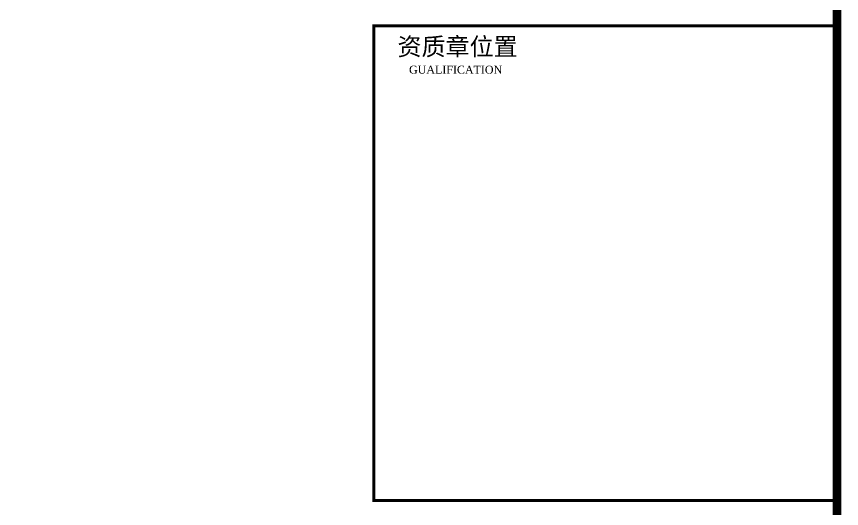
# Model space of a CAD drawing. Extents: x -3102990 to -851544, y -5293060 to -2540151.
# Drawn here: x -2558385 to -2549088, y -2642714 to -2637176 of the extents above; entities that cross this region are included whole.
import ezdxf

# ---------------------------------------------------------------- set-up
doc = ezdxf.new("R2010")
doc.units = 0
doc.header["$LTSCALE"] = 1000
doc.layers.get('0').update_dxf_attribs({"linetype": 'CONTINUOUS'})
doc.layers.add('PUB_TEXT', color=7, linetype='CONTINUOUS')
doc.layers.add('PUB_TITLE', color=4, linetype='CONTINUOUS')
doc.styles.add('GHF', font='times.ttf')
doc.styles.add('STYLE1', font='simhei.ttf', dxfattribs={"width": 0.8})

# ---------------------------------------------------------------- blocks, each defined once
blk = doc.blocks.new('A$C16496DF1')
at = {"layer": 'PUB_TITLE', "const_width": 100}
blk.add_lwpolyline([(103100, 1000), (103100, 41000), (713.3, 41000), (713.3, 1000), (103100, 1000)], dxfattribs=at)
at = {"layer": 'PUB_TITLE', "color": 4, "const_width": 35.1}
blk.add_lwpolyline([(97878.9, 30277.9), (103100, 30277.9), (103100, 35622.2), (97878.9, 35622.2)], close=True, dxfattribs=at)
at = {"layer": 'PUB_TEXT'}
for s, height, style, p in [('资质章位置', 198.58, 'STYLE1', (98146.2, 35288.8)), ('GUALIFICATION', 89.363, 'GHF', (98276.4, 35083.6))]:
    blk.add_text(s, height=height, dxfattribs=dict(at, style=style)).set_placement(p)

msp = doc.modelspace()

# ---------------------------------------------------------------- block references
at = {"ltscale": 1.5}
msp.add_blockref('A$C16496DF1', (-2652237.82, -2672902.4), dxfattribs=at)

doc.saveas('drawing.dxf')
